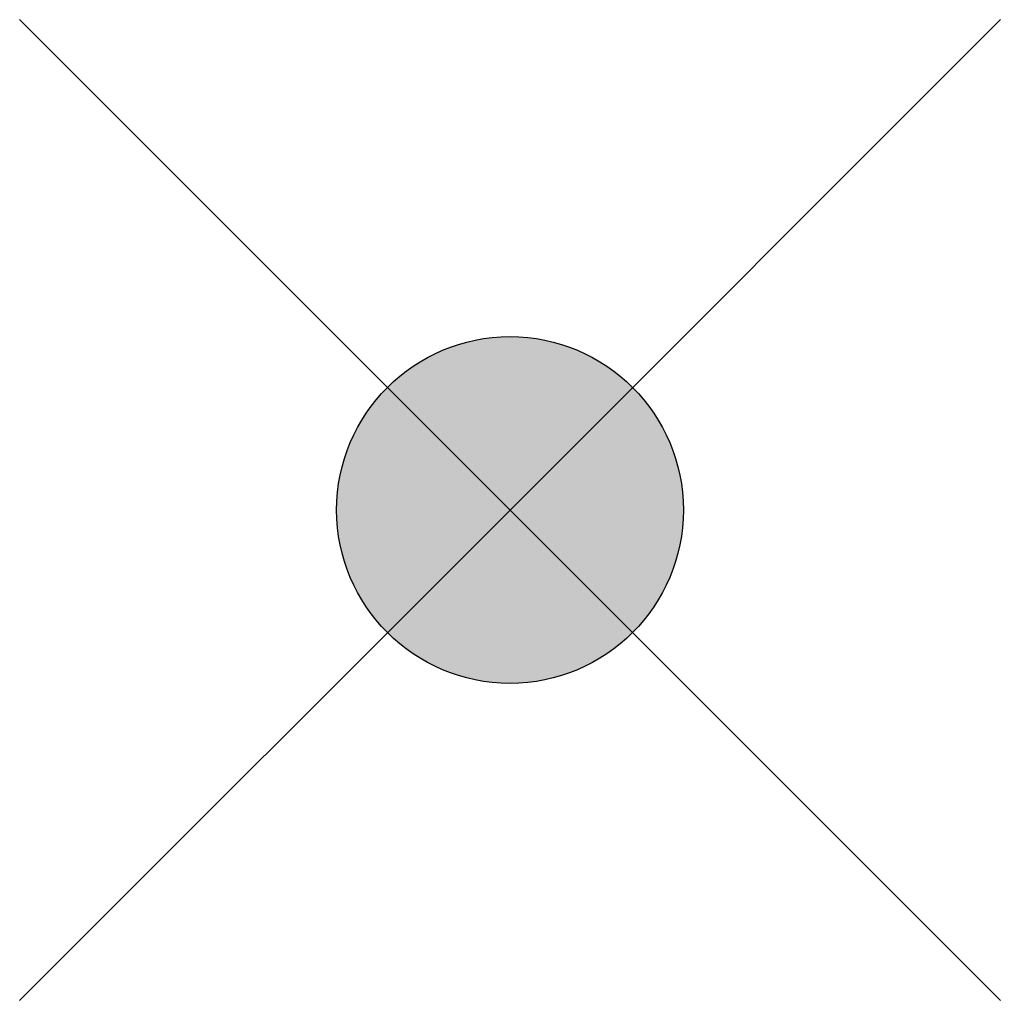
# Model space of a CAD drawing. Extents: x -1.41 to 1.41, y -1.41 to 1.41.
import ezdxf

# ---------------------------------------------------------------- set-up
doc = ezdxf.new("R2010")
doc.units = 0
doc.header["$LTSCALE"] = 50
doc.layers.get('0').update_dxf_attribs({"linetype": 'CONTINUOUS'})

msp = doc.modelspace()

# ---------------------------------------------------------------- hatches: boundary and pattern name
h = msp.add_hatch(color=256)
h.dxf.hatch_style = 1
edge = h.paths.add_edge_path()
edge.add_arc((0, 0), 0.5, 0, 360)

# ---------------------------------------------------------------- linework, layer by layer
for q in [(-1.4142, 1.4142), (1.4142, 1.4142), (-1.4142, -1.4142), (1.4142, -1.4142)]:
    msp.add_line((0, 0), q)
msp.add_circle((0, 0), 0.5)

doc.saveas('drawing.dxf')
